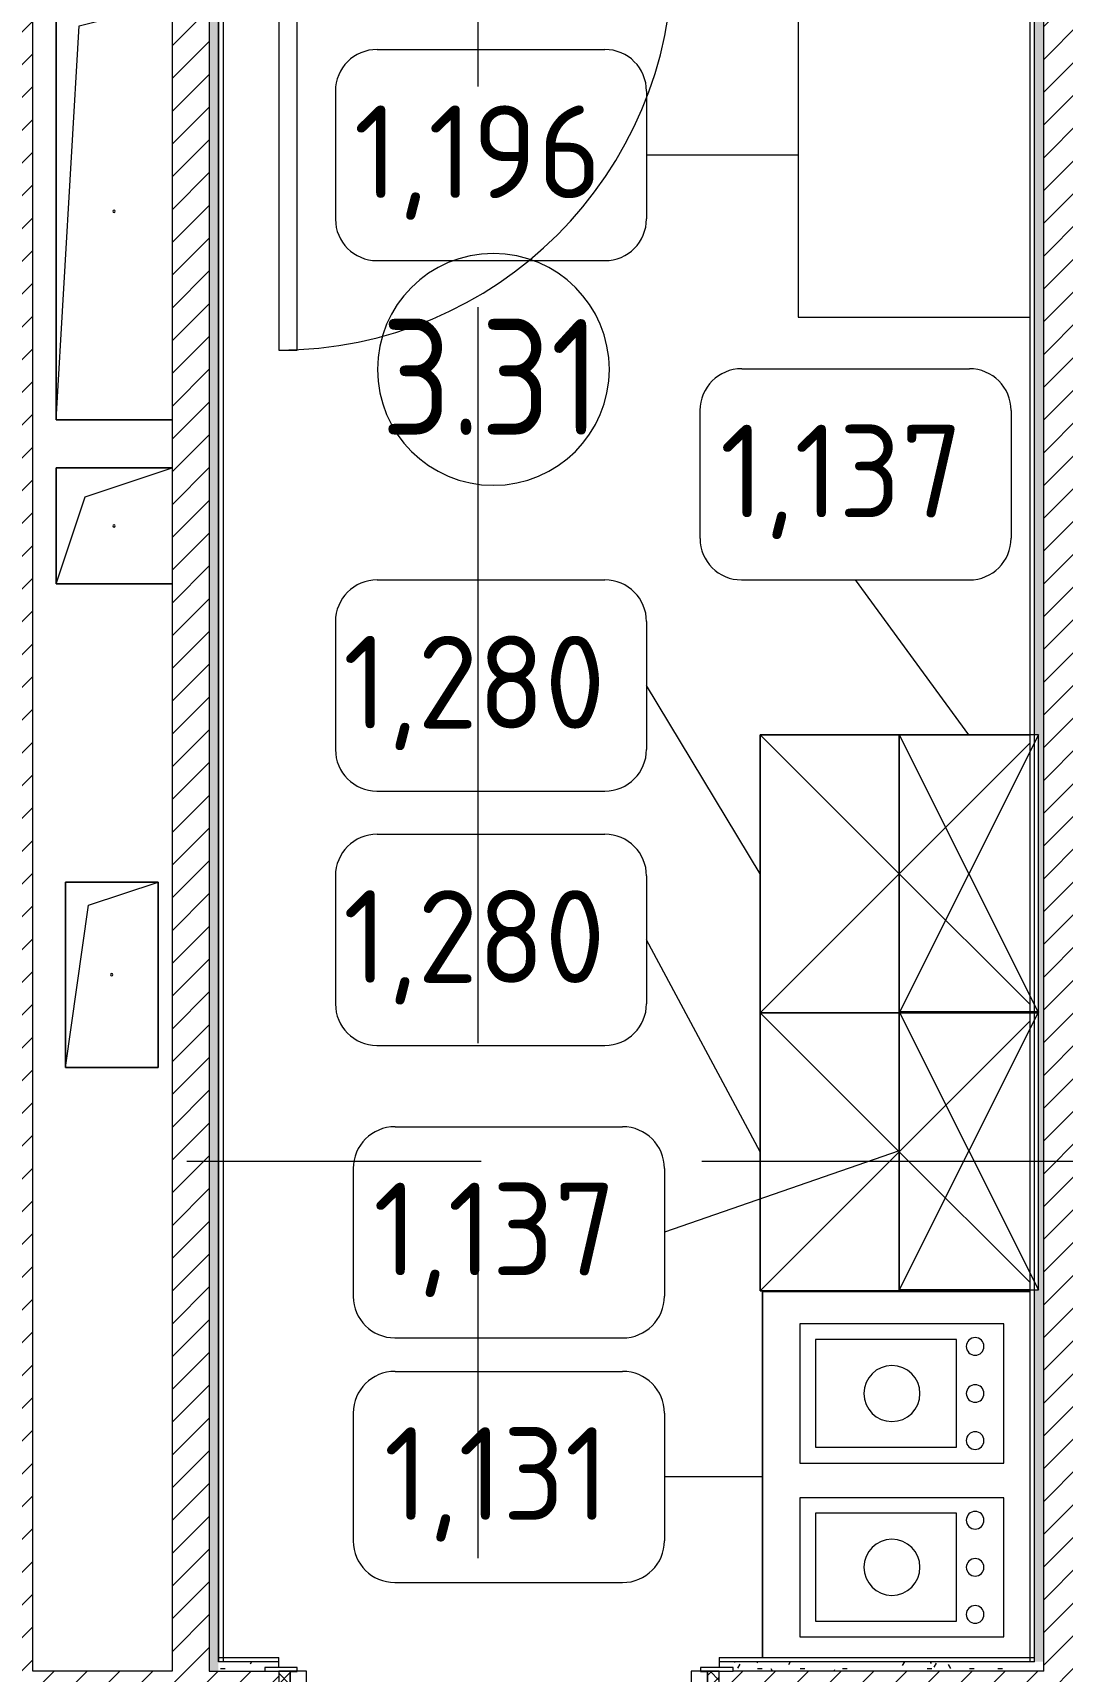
# Model space of a CAD drawing. Header units: millimetres. Extents: x 957 to 67880, y -2706 to 27400.
# Drawn here: x 52220 to 54440, y 6700 to 10235 of the extents above; entities that cross this region are included whole.
import ezdxf

# ---------------------------------------------------------------- set-up
doc = ezdxf.new("R2010")
doc.units = ezdxf.units.MM
doc.linetypes.add('Осевая', pattern=[3175, 635, -476.25, 1587.5, -476.25])
for name, color, linetype, lineweight in [('A-AREA-IDEN', 7, 'Continuous', 9), ('A-DOOR', 7, 'Continuous', 9), ('A-DOOR-FRAM-2', 7, 'Continuous', 9), ('A-GENM', 7, 'Continuous', 9), ('A-WALL', 7, 'Continuous', 9), ('I-FURN-IDEN', 7, 'Continuous', 9), ('I-WALL', 7, 'Continuous', 9), ('P-SANR-FIXT', 7, 'Continuous', 9), ('P-SANR-FIXT-2', 7, 'Continuous', 13), ('Оси-2', 7, 'Осевая', 9)]:
    doc.layers.add(name, color=color, linetype=linetype, lineweight=lineweight)
for name, color, linetype, lineweight, true_color in [('A-DOOR-1', 7, 'Continuous', 9, 0xc0c0c0), ('A-DOOR-FRAM-1', 7, 'Continuous', 9, 0xc0c0c0), ('A-WALL-1', 9, 'Continuous', 9, 0x808080), ('I-FURN-1', 9, 'Continuous', 9, 0x808080)]:
    doc.layers.add(name, color=color, linetype=linetype, lineweight=lineweight, true_color=true_color)
doc.styles.add('GOST Common_3', font='GOST_Common.ttf', dxfattribs={"width": 0.9, "height": 250})
doc.styles.add('GOST Common_4', font='GOST_Common.ttf', dxfattribs={"height": 200})
pattern_1 = [(45, (-57529.54, 0), (-35.35534, 35.35534), [])]
pattern_2 = [(0, (-57529.542, 0), (121.92, 30.48), [10.058, -81.382, 10.058, -81.382, -487.68]), (0, (-57529.542, 0), (121.92, 30.48), [-182.88, 10.058, -172.822, 10.058, -81.382, -213.36]), (0, (-57529.542, 0), (121.92, 30.48), [-457.2, 10.058, -50.902, 10.058, -142.342]), (120, (-57483.822, 15.24), (-87.356454, 90.345817), [10.058, -81.382, 10.058, -81.382, -487.68]), (120, (-57483.822, 15.24), (-87.356454, 90.345817), [-182.88, 10.058, -172.822, 10.058, -81.382, -213.36]), (120, (-57483.822, 15.24), (-87.356454, 90.345817), [-457.2, 10.058, -50.902, 10.058, -142.342]), (240, (-57468.582, 76.2), (-34.563546, -120.825817), [10.058, -81.382, 10.058, -81.382, -487.68]), (240, (-57468.582, 76.2), (-34.563546, -120.825817), [-182.88, 10.058, -172.822, 10.058, -81.382, -213.36]), (240, (-57468.582, 76.2), (-34.563546, -120.825817), [-457.2, 10.058, -50.902, 10.058, -142.342])]

# ---------------------------------------------------------------- blocks, each defined once
blk = doc.blocks.new('110_Дверь_СКБ_1Ст_Внутренняя1 - Д-8 950x2100h_охрана-V9-План расстановки мебели и оборудования 3 этажа в осях 23-33')
at = {"layer": 'A-DOOR'}
h = blk.add_hatch(dxfattribs=at)
h.set_pattern_fill('FP_6', color=256, style=0, pattern_type=2)
h.set_pattern_definition([(135, (1826.41, 164.685), (-14.14214, -14.14214), []), (225, (1826.41, 164.685), (14.14214, -14.14214), [])])
h.paths.add_polyline_path([(462.5, 100), (462.5, -100), (487.5, -100), (487.5, 100)])
at = {"layer": 'A-DOOR-FRAM-2'}
h = blk.add_hatch(dxfattribs=at)
h.set_pattern_fill('FP_7', color=256, style=0, pattern_type=2)
h.set_pattern_definition([(45, (-296.384, 164.685), (-14.1421, 14.1421), []), (135, (-296.384, 164.685), (-14.1421, -14.1421), [])])
h.paths.add_polyline_path([(-438.6, 100), (-462.5, 100), (-462.5, -100), (-437.5, -100), (-437.5, 100)])
at = {"layer": 'A-DOOR-1'}
for p, q in [((437.5, 950), (397.5, 950)), ((397.5, 950), (397.5, 100)), ((437.5, 100), (437.5, 950)), ((397.5, 100), (437.5, 100))]:
    blk.add_line(p, q, dxfattribs=at)
blk.add_arc((437.5, 100), 850, 90, 180, dxfattribs=at)
at = {"layer": 'A-DOOR-FRAM-1'}
for p, q in [((-422.5, 108), (-492.5, 108)), ((-492.5, 108), (-492.5, 100)), ((-422.5, 100), (-422.5, 108)), ((517.5, 108), (447.5, 108)), ((447.5, 108), (447.5, 100)), ((517.5, 100), (517.5, 108)), ((-492.5, 100), (-422.5, 100)), ((-437.5, 100), (-462.5, 100)), ((-462.5, 100), (-462.5, -100)), ((-412.5, 100), (-437.5, 100)), ((-437.5, 100), (-437.5, 20)), ((-437.5, -100), (-437.5, 100)), ((-422.5, 100), (-437.5, 100)), ((-437.5, 100), (-437.5, 99)), ((-437.5, 99), (-422.5, 99)), ((-422.5, 99), (-422.5, 100)), ((-412.5, 60), (-412.5, 100)), ((437.5, 100), (437.5, 60)), ((462.5, 100), (437.5, 100)), ((462.5, 100), (447.5, 100)), ((447.5, 100), (447.5, 99)), ((447.5, 100), (517.5, 100)), ((447.5, 99), (462.5, 99)), ((462.5, 20), (462.5, 100)), ((487.5, 100), (462.5, 100)), ((462.5, 100), (462.5, -100)), ((462.5, 99), (462.5, 100)), ((487.5, -100), (487.5, 100)), ((-402.5, 60), (-412.5, 60)), ((-402.5, 20), (-402.5, 60)), ((437.5, 60), (427.5, 60)), ((427.5, 60), (427.5, 20)), ((-437.5, 20), (-402.5, 20)), ((-422.5, 20), (-437.5, 20)), ((-437.5, 20), (-437.5, -100)), ((-422.5, -100), (-422.5, 20)), ((427.5, 20), (462.5, 20)), ((462.5, 20), (447.5, 20)), ((447.5, 20), (447.5, -100)), ((462.5, -100), (462.5, 20)), ((-422.5, -100), (-492.5, -100)), ((-492.5, -100), (-492.5, -108)), ((-462.5, -100), (-437.5, -100)), ((-437.5, -100), (-422.5, -100)), ((-422.5, -108), (-422.5, -100)), ((447.5, -100), (462.5, -100)), ((517.5, -100), (447.5, -100)), ((447.5, -100), (447.5, -108)), ((462.5, -100), (487.5, -100)), ((517.5, -108), (517.5, -100)), ((-492.5, -108), (-422.5, -108)), ((447.5, -108), (517.5, -108))]:
    blk.add_line(p, q, dxfattribs=at)
blk = doc.blocks.new('110_Дверь_СКБ_1Ст_Внутренняя1 - Д-8 950x2100h_охрана-32224770-План расстановки мебели и оборудования 3 этажа в осях 23-33')
at = {"layer": 'A-DOOR'}
h = blk.add_hatch(dxfattribs=at)
h.set_pattern_fill('FP_16', color=256, style=0, pattern_type=2)
h.set_pattern_definition([(135, (1826.41, 104.685), (-14.14214, -14.14214), []), (225, (1826.41, 104.685), (14.14214, -14.14214), [])])
h.paths.add_polyline_path([(487.5, 40), (462.5, 40), (462.5, -40), (487.5, -40)])
at = {"layer": 'A-DOOR-FRAM-2'}
h = blk.add_hatch(dxfattribs=at)
h.set_pattern_fill('FP_17', color=256, style=0, pattern_type=2)
h.set_pattern_definition([(45, (-296.384, 104.685), (-14.1421, 14.1421), []), (135, (-296.384, 104.685), (-14.1421, -14.1421), [])])
h.paths.add_polyline_path([(-437.5, 40), (-462.5, 40), (-462.5, -40), (-437.5, -39.4)])
at = {"layer": 'A-DOOR-1'}
for p, q in [((437.5, 890), (397.5, 890)), ((397.5, 890), (397.5, 40)), ((437.5, 40), (437.5, 890)), ((397.5, 40), (437.5, 40))]:
    blk.add_line(p, q, dxfattribs=at)
blk.add_arc((437.5, 40), 850, 90, 180, dxfattribs=at)
at = {"layer": 'A-DOOR-FRAM-1'}
for p, q in [((-422.5, 48), (-492.5, 48)), ((-492.5, 48), (-492.5, 40)), ((-492.5, 40), (-422.5, 40)), ((-437.5, 40), (-462.5, 40)), ((-462.5, 40), (-462.5, -40)), ((-412.5, 40), (-437.5, 40)), ((-437.5, 40), (-437.5, -40)), ((-437.5, -40), (-437.5, 40)), ((-422.5, 40), (-437.5, 40)), ((-437.5, 40), (-437.5, 39)), ((-437.5, 39), (-422.5, 39)), ((-422.5, 40), (-422.5, 48)), ((-422.5, 39), (-422.5, 40)), ((-412.5, 0), (-412.5, 40)), ((437.5, 40), (437.5, 0)), ((462.5, 40), (437.5, 40)), ((517.5, 48), (447.5, 48)), ((447.5, 48), (447.5, 40)), ((462.5, 40), (447.5, 40)), ((447.5, 40), (447.5, 39)), ((447.5, 40), (517.5, 40)), ((447.5, 39), (462.5, 39)), ((462.5, -40), (462.5, 40)), ((487.5, 40), (462.5, 40)), ((462.5, 40), (462.5, -40)), ((462.5, 39), (462.5, 40)), ((487.5, -40), (487.5, 40)), ((517.5, 40), (517.5, 48)), ((-402.5, 0), (-412.5, 0)), ((-402.5, -40), (-402.5, 0)), ((437.5, 0), (427.5, 0)), ((427.5, 0), (427.5, -40)), ((-422.5, -40), (-492.5, -40)), ((-492.5, -40), (-492.5, -48)), ((-492.5, -48), (-422.5, -48)), ((-462.5, -40), (-437.5, -40)), ((-422.5, -39), (-437.5, -39)), ((-437.5, -39), (-437.5, -40)), ((-437.5, -40), (-402.5, -40)), ((-437.5, -40), (-422.5, -40)), ((-422.5, -40), (-422.5, -39)), ((-422.5, -48), (-422.5, -40)), ((427.5, -40), (462.5, -40)), ((462.5, -39), (447.5, -39)), ((447.5, -39), (447.5, -40)), ((447.5, -40), (462.5, -40)), ((517.5, -40), (447.5, -40)), ((447.5, -40), (447.5, -48)), ((447.5, -48), (517.5, -48)), ((462.5, -40), (462.5, -39)), ((462.5, -40), (487.5, -40)), ((517.5, -48), (517.5, -40))]:
    blk.add_line(p, q, dxfattribs=at)
blk = doc.blocks.new('GM_Отверстие прямоугольное _в плите_ - Отверстие-21992361-План расстановки мебели и оборудования 3 этажа в осях 23-33')
at = {"layer": 'A-GENM'}
for p, q in [((-100, -200), (-100, 200)), ((-100, 200), (100, 200)), ((100, 200), (-100, 200)), ((-100, 200), (-100, -200)), ((-50, 150), (100, 200)), ((100, 200), (100, -200)), ((100, -200), (100, 200)), ((-100, -200), (-50, 150)), ((100, -200), (-100, -200)), ((-100, -200), (100, -200))]:
    blk.add_line(p, q, dxfattribs=at)
for start, end in [(360, 180), (180, 360)]:
    blk.add_arc((0, 0), 2.5, start, end, dxfattribs=at)
blk = doc.blocks.new('GM_Отверстие прямоугольное _в плите_ - Отверстие-21605184-План расстановки мебели и оборудования 3 этажа в осях 23-33')
at = {"layer": 'A-GENM'}
for p, q in [((-125, -125), (-125, 125)), ((-125, 125), (125, 125)), ((125, 125), (-125, 125)), ((-125, 125), (-125, -125)), ((-62.5, 62.5), (125, 125)), ((-125, -125), (-62.5, 62.5)), ((125, -125), (-125, -125)), ((-125, -125), (125, -125))]:
    blk.add_line(p, q, dxfattribs=at)
for start, end in [(360, 180), (180, 360)]:
    blk.add_arc((0, 0), 2.5, start, end, dxfattribs=at)
blk = doc.blocks.new('GM_Отверстие прямоугольное _в плите_ - Отверстие-21993693-План расстановки мебели и оборудования 3 этажа в осях 23-33')
at = {"layer": 'A-GENM'}
for p, q in [((-125, -450), (-125, 450)), ((-125, 450), (125, 450)), ((125, 450), (-125, 450)), ((-125, 450), (-125, -450)), ((-75, 400), (125, 450)), ((-125, -450), (-75, 400)), ((125, -450), (-125, -450)), ((-125, -450), (125, -450))]:
    blk.add_line(p, q, dxfattribs=at)
for start, end in [(360, 180), (180, 360)]:
    blk.add_arc((0, 0), 2.5, start, end, dxfattribs=at)
blk = doc.blocks.new('Стол базовый прямоугольный - 1_196-25596001-План расстановки мебели и оборудования 3 этажа в осях 23-33')
at = {"layer": 'I-FURN-1'}
for p, q in [((350, 250), (-350, 250)), ((-350, 250), (-350, -250)), ((350, -250), (350, 250)), ((-350, -250), (350, -250))]:
    blk.add_line(p, q, dxfattribs=at)
blk = doc.blocks.new('Шкаф параметрический - 1_280-25596496-План расстановки мебели и оборудования 3 этажа в осях 23-33')
at = {"layer": 'I-FURN-1'}
for p, q in [((0, 582.3), (0, 300)), ((0, 300), (0, 582.3)), ((17.7, 582.3), (300, 300)), ((300, 300), (582.3, 582.3)), ((600, 300), (600, 582.3)), ((600, 582.3), (600, 300)), ((0, 0), (300, 300)), ((0, 300), (0, 0)), ((0, 0), (0, 300)), ((300, 300), (600, 0)), ((600, 0), (600, 300)), ((600, 300), (600, 0)), ((0, 0), (600, 0)), ((600, 0), (0, 0))]:
    blk.add_line(p, q, dxfattribs=at)
blk = doc.blocks.new('Шкаф параметрический - 1_137-25596775-План расстановки мебели и оборудования 3 этажа в осях 23-33')
at = {"layer": 'I-FURN-1'}
for p, q in [((0, 0), (600, 300)), ((0, 300), (600, 0)), ((600, 300), (0, 300)), ((0, 300), (0, 0)), ((600, 0), (600, 300)), ((0, 0), (0, 282.3)), ((600, 282.3), (600, 0)), ((0, 0), (600, 0)), ((598.1, 0), (0, 0)), ((600, 0), (598.1, 0))]:
    blk.add_line(p, q, dxfattribs=at)
blk = doc.blocks.new('Шкаф параметрический - 1_137-V74-План расстановки мебели и оборудования 3 этажа в осях 23-33')
at = {"layer": 'I-FURN-1'}
for p, q in [((0, 0), (600, 300)), ((0, 300), (600, 0)), ((600, 300), (0, 300)), ((0, 300), (0, 0)), ((600, 0), (600, 300)), ((0, 0), (0, 282.3)), ((600, 282.3), (600, 0)), ((0, 0), (600, 0)), ((1.9, 0), (0, 0)), ((600, 0), (1.9, 0))]:
    blk.add_line(p, q, dxfattribs=at)
blk = doc.blocks.new('Шкаф параметрический - 1_280-V75-План расстановки мебели и оборудования 3 этажа в осях 23-33')
at = {"layer": 'I-FURN-1'}
for p, q in [((0, 582.3), (0, 300)), ((0, 300), (0, 582.3)), ((17.7, 582.3), (300, 300)), ((300, 300), (582.3, 582.3)), ((600, 0), (600, 582.3)), ((600, 582.3), (600, 0)), ((0, 0), (300, 300)), ((0, 300), (0, 0)), ((0, 0), (0, 300)), ((300, 300), (600, 0)), ((0, 0), (600, 0)), ((600, 0), (0, 0))]:
    blk.add_line(p, q, dxfattribs=at)
blk = doc.blocks.new('Мойка кухонная - Мойка Steel Hammer SH R 5151 GLOWE-25557159-План расстановки мебели и оборудования 3 этажа в осях 23-33')
at = {"layer": 'P-SANR-FIXT'}
for p, q in [((150, 0), (-150, 0)), ((-150, 0), (-150, -440)), ((150, -440), (150, 0)), ((116.1, -102.3), (-116.6, -102.3)), ((-116.6, -102.3), (-116.6, -406.4)), ((116.1, -406.4), (116.1, -102.3)), ((-116.6, -406.4), (116.1, -406.4)), ((-150, -440), (150, -440))]:
    blk.add_line(p, q, dxfattribs=at)
for centre, radius, start, end in [((-101.6, -61.9), 19, 90, 180), ((-101.6, -61.9), 19, 180, 270), ((-101.6, -61.9), 19, 360, 90), ((-101.6, -61.9), 19.1, 270, 360), ((0, -61.9), 19, 360, 180), ((0, -61.9), 19, 180, 360), ((101.6, -61.9), 19.1, 360, 180), ((101.6, -61.9), 19.1, 180, 360), ((0, -241.3), 60.5, 360, 180), ((0, -241.3), 60.5, 180, 360)]:
    blk.add_arc(centre, radius, start, end, dxfattribs=at)
blk = doc.blocks.new('Марка_Помещения - Номер-25198446-План расстановки мебели и оборудования 3 этажа в осях 23-33')
at = {"layer": 'A-AREA-IDEN'}
for start, end in [(360, 180), (180, 360)]:
    blk.add_arc((0, 0), 2.5, start, end, dxfattribs=at)
blk = doc.blocks.new('Марка_Мебель - В прямоуг_Balcon_Марка-25523697-План расстановки мебели и оборудования 3 этажа в осях 23-33')
at = {"layer": 'I-FURN-IDEN'}
for p, q in [((-2.455, 2.278), (2.455, 2.278)), ((-3.355, 1.378), (-3.355, -1.384)), ((3.355, 1.378), (3.355, -1.378)), ((-2.461, -2.278), (2.455, -2.278))]:
    blk.add_line(p, q, dxfattribs=at)
for centre, radius, start, end in [((-2.455, 1.378), 0.9, 90, 180), ((2.455, 1.378), 0.9, 0, 90), ((-2.461, -1.384), 0.893, 180, 270), ((2.455, -1.378), 0.9, 270, 0)]:
    blk.add_arc(centre, radius, start, end, dxfattribs=at)

msp = doc.modelspace()

# ---------------------------------------------------------------- hatches: boundary and pattern name
at = {"layer": 'I-WALL'}
h = msp.add_hatch(dxfattribs=at)
h.set_pattern_fill('FP_5', color=256, style=0, pattern_type=2)
h.set_pattern_definition(pattern_1)
h.paths.add_polyline_path([(52220.5, 100), (52219.5, 3755), (52140.5, 3755), (52140.5, 100)])
h.paths.add_polyline_path([(52220.5, 5155), (52220.5, 10400), (52140.5, 10400), (52140.5, 5155), (52219.5, 5155)])
h = msp.add_hatch(dxfattribs=at)
h.set_pattern_fill('FP_5', color=256, style=0, pattern_type=2)
h.set_pattern_definition(pattern_1)
h.paths.add_polyline_path([(52520.5, 6700), (52600.5, 6700), (52600.5, 10400), (52520.5, 10400), (52520.5, 8310.8)])
h = msp.add_hatch(dxfattribs=at)
h.set_pattern_fill('FP_35', color=256, style=0, pattern_type=2)
h.set_pattern_definition(pattern_2)
h.paths.add_polyline_path([(52600.5, 6700), (52620.5, 6700), (52620.5, 10380), (52600.5, 10380), (52600.5, 8310.8)])
h = msp.add_hatch(dxfattribs=at)
h.set_pattern_fill('FP_35', color=256, style=0, pattern_type=2)
h.set_pattern_definition(pattern_2)
h.paths.add_polyline_path([(54394.2, 6720), (54400.5, 6720), (54400.5, 10380), (54380.5, 10380), (54380.5, 8720.4), (54389.1, 8720.4), (54389.1, 7522.3), (54380.5, 7522.3), (54380.5, 6720)])
h = msp.add_hatch(dxfattribs=at)
h.set_pattern_fill('FP_5', color=256, style=0, pattern_type=2)
h.set_pattern_definition(pattern_1)
h.paths.add_polyline_path([(54480.5, 5400), (54480.5, 10380), (54400.5, 10380), (54400.5, 5400)])
h = msp.add_hatch(dxfattribs=at)
h.set_pattern_fill('FP_35', color=256, style=0, pattern_type=2)
h.set_pattern_definition(pattern_2)
h.paths.add_polyline_path([(54399.3, 6700), (54400.5, 6700), (54400.5, 6720), (53700.5, 6720), (53700.5, 6708), (53730.5, 6708), (53730.5, 6700), (54394.2, 6700)])
h.paths.add_polyline_path([(52720.5, 6700), (52720.5, 6708), (52750.5, 6708), (52750.5, 6720), (52620.5, 6720), (52621.5, 6700), (52630.5, 6700)])
h = msp.add_hatch(dxfattribs=at)
h.set_pattern_fill('FP_5', color=256, style=0, pattern_type=2)
h.set_pattern_definition(pattern_1)
h.paths.add_polyline_path([(53730.5, 6620), (54400.5, 6620), (54400.5, 6700), (53700.5, 6700), (53700.5, 6620), (53722.8, 6620)])
h.paths.add_polyline_path([(52750.5, 6620), (52750.5, 6700), (52220.5, 6700), (52220.5, 6620), (52720.5, 6620)])

# ---------------------------------------------------------------- linework, layer by layer
at = {"layer": 'A-WALL'}
for p, q in [((54400.5, 6700), (54400.5, 10600)), ((52600.5, 10400), (52600.5, 6700)), ((52600.5, 6700), (52720.5, 6700)), ((54400.5, 6700), (53730.5, 6700))]:
    msp.add_line(p, q, dxfattribs=at)
at = {"layer": 'A-WALL-1'}
for p, q in [((52220.5, 6700), (52220.5, 10400)), ((52520.5, 10400), (52520.5, 6700)), ((52620.5, 6720), (52620.5, 10371)), ((52621, 6720), (52620.5, 6720)), ((52750.5, 6708), (52750.5, 6720)), ((54380.5, 6720), (53700.5, 6720)), ((53700.5, 6720), (53700.5, 6708)), ((52520.5, 6700), (52220.5, 6700))]:
    msp.add_line(p, q, dxfattribs=at)
at = {"layer": 'I-FURN-1'}
for p, q in [((54371.5, 7518.9), (53794.2, 7518.9)), ((53794.2, 7518.9), (53794.2, 6729)), ((53794.2, 6729), (53794.2, 7518.9)), ((53794.2, 7518.9), (54371.5, 7518.9))]:
    msp.add_line(p, q, dxfattribs=at)
at = {"layer": 'I-FURN-IDEN'}
for p, q in [((53871, 9971), (53543.9, 9971)), ((54239.1, 8720.4), (53994.7, 9054.3)), ((53789.1, 8420.4), (53543.9, 8826.5)), ((53789.1, 7820.4), (53543.9, 8277.8)), ((54089.1, 7822.3), (53582.4, 7646.7)), ((53794.2, 7118.9), (53582.4, 7118.9))]:
    msp.add_line(p, q, dxfattribs=at)
at = {"layer": 'I-WALL'}
for p, q in [((52621.5, 6720), (52621.5, 10371)), ((52630.5, 10371), (52630.5, 6720)), ((54371.5, 6720.5), (54371.5, 10371)), ((54380.5, 6720), (54380.5, 10380)), ((52621, 6729), (52750.5, 6729)), ((52621, 6729), (52621, 6720)), ((52750.5, 6720), (52621, 6720)), ((52750.5, 6720), (52750.5, 6729)), ((53700.5, 6729), (54380.5, 6729)), ((53700.5, 6729), (53700.5, 6720)), ((54371.5, 6720.5), (54380.5, 6720.5))]:
    msp.add_line(p, q, dxfattribs=at)
at = {"layer": 'Оси-2'}
for p, q in [((53180.5, 593.7), (53180.5, 19191.6)), ((27152.2, 7800), (65200.5, 7800))]:
    msp.add_line(p, q, dxfattribs=at)

# ---------------------------------------------------------------- block references
at = {"layer": 'A-AREA-IDEN', "xscale": 99.99999999999993, "yscale": 99.99999999999993, "zscale": 99.99999999999993}
msp.add_blockref('Марка_Помещения - Номер-25198446-План расстановки мебели и оборудования 3 этажа в осях 23-33', (53213.7, 9508.5), dxfattribs=at)
at = {"layer": 'A-DOOR-1', "rotation": 180}
for name, p in [('110_Дверь_СКБ_1Ст_Внутренняя1 - Д-8 950x2100h_охрана-V9-План расстановки мебели и оборудования 3 этажа в осях 23-33', (53188, 10500)), ('110_Дверь_СКБ_1Ст_Внутренняя1 - Д-8 950x2100h_охрана-32224770-План расстановки мебели и оборудования 3 этажа в осях 23-33', (53238, 6660))]:
    msp.add_blockref(name, p, dxfattribs=at)
at = {"layer": 'A-GENM'}
for name, p in [('GM_Отверстие прямоугольное _в плите_ - Отверстие-21993693-План расстановки мебели и оборудования 3 этажа в осях 23-33', (52395.5, 9849.8)), ('GM_Отверстие прямоугольное _в плите_ - Отверстие-21605184-План расстановки мебели и оборудования 3 этажа в осях 23-33', (52395.5, 9170.8)), ('GM_Отверстие прямоугольное _в плите_ - Отверстие-21992361-План расстановки мебели и оборудования 3 этажа в осях 23-33', (52390.5, 8202.4))]:
    msp.add_blockref(name, p, dxfattribs=at)
at = {"layer": 'I-FURN-1'}
for name, p, rotation in [('Стол базовый прямоугольный - 1_196-25596001-План расстановки мебели и оборудования 3 этажа в осях 23-33', (54121, 9971), 90), ('Шкаф параметрический - 1_280-25596496-План расстановки мебели и оборудования 3 этажа в осях 23-33', (53789.1, 8720.4), 269.9999999999994), ('Шкаф параметрический - 1_137-25596775-План расстановки мебели и оборудования 3 этажа в осях 23-33', (54089.1, 8720.4), 269.9999999999994), ('Шкаф параметрический - 1_280-V75-План расстановки мебели и оборудования 3 этажа в осях 23-33', (53789.1, 8120.4), 269.9999999999994), ('Шкаф параметрический - 1_137-V74-План расстановки мебели и оборудования 3 этажа в осях 23-33', (54089.1, 8122.3), 269.9999999999994)]:
    msp.add_blockref(name, p, dxfattribs=dict(at, rotation=rotation))
at = {"layer": 'I-FURN-IDEN', "xscale": 99.99999999999993, "yscale": 99.99999999999993, "zscale": 99.99999999999993}
for p in [(53208.4, 9971), (53994.7, 9282.1), (53208.4, 8826.5), (53208.4, 8277.8), (53246.9, 7646.7), (53246.9, 7118.9)]:
    msp.add_blockref('Марка_Мебель - В прямоуг_Balcon_Марка-25523697-План расстановки мебели и оборудования 3 этажа в осях 23-33', p, dxfattribs=at)
at = {"layer": 'P-SANR-FIXT-2', "rotation": 269.9999999999999}
for p in [(54314.5, 7298.9), (54314.5, 6923.9)]:
    msp.add_blockref('Мойка кухонная - Мойка Steel Hammer SH R 5151 GLOWE-25557159-План расстановки мебели и оборудования 3 этажа в осях 23-33', p, dxfattribs=at)

# ---------------------------------------------------------------- texts
at = {"layer": 'A-AREA-IDEN', "insert": (52971.8, 9617.1), "char_height": 250, "width": 606.076, "attachment_point": 1, "style": 'GOST Common_3'}
msp.add_mtext('3.31', dxfattribs=at)
at = {"layer": 'I-FURN-IDEN', "char_height": 200, "attachment_point": 1, "style": 'GOST Common_4'}
for s, insert, width in [('1,196', (52912.4, 10078), 681.434), ('1,137', (53702.2, 9389.1), 673.417), ('1,280', (52889.4, 8933.6), 737.552), ('1,280', (52889.4, 8384.8), 737.552), ('1,137', (52954.4, 7753.7), 673.417), ('1,131', (52977.4, 7226), 617.299)]:
    msp.add_mtext(s, dxfattribs=dict(at, insert=insert, width=width))

doc.saveas('drawing.dxf')
